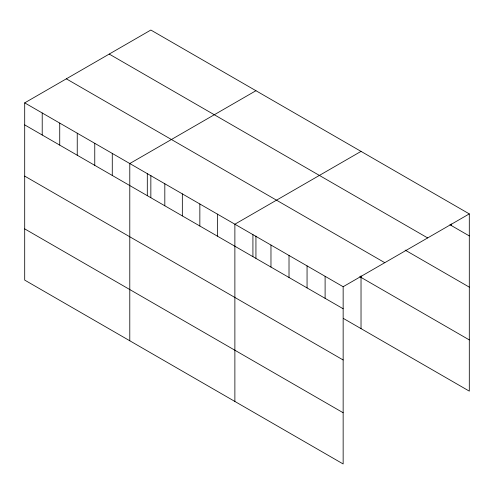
<?xml version="1.0" encoding="UTF-8"?>
<svg xmlns="http://www.w3.org/2000/svg" width="494" height="494" viewBox="0 0 494 494"><rect width="100%" height="100%" fill="white"/><g stroke="black" fill="none" stroke-linecap="round" stroke-linejoin="round"><path stroke-width="0.74" d="M24.7 102.869L343.151 286.724L343.151 463.959L24.7 280.104L24.7 102.869L150.849 30.041L469.3 213.896L469.3 391.131L343.509 318.507M255.935 90.711L129.786 163.545L129.786 340.78M361.028 151.386L234.878 224.214L234.878 401.449M343.151 286.724L469.3 213.896M449.917 224.727L469.3 235.922M109.217 54.074L427.668 237.929M405.136 250.094L469.3 287.138M66.332 78.836L384.783 262.691M359.731 276.652L469.3 339.909M24.7 124.896L343.151 308.75M24.7 176.111L343.151 359.972M24.7 228.883L343.151 412.743M451.257 223.98L451.257 225.499M361.028 275.868L361.028 328.621M325.108 276.307L325.108 298.333M307.058 265.889L307.058 287.916M289.015 255.472L289.015 277.492M270.971 245.055L270.971 267.075M255.935 236.027L255.935 258.294M252.922 234.631L252.922 256.658M217.366 214.106L217.366 236.126M199.848 203.991L199.848 226.017M182.335 193.876L182.335 215.903M164.817 183.768L164.817 205.788M150.849 175.351L150.849 197.625M147.305 173.653L147.305 195.68M112.274 153.43L112.274 175.456M94.762 143.316L94.762 165.342M77.243 133.207L77.243 155.227M59.731 123.092L59.731 145.119M42.212 112.984L42.212 135.004"/></g></svg>
